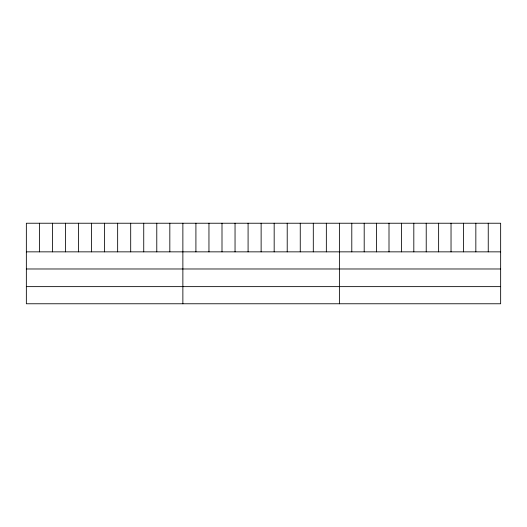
<?xml version="1.0" encoding="UTF-8"?>
<svg xmlns="http://www.w3.org/2000/svg" width="527" height="527" viewBox="0 0 527 527"><rect width="100%" height="100%" fill="white"/><g stroke="black" fill="none" stroke-linecap="round" stroke-linejoin="round"><path stroke-width="0.79" d="M500.65 251.853L500.65 303.769L26.35 303.769L26.35 223.231L500.65 223.231L500.65 251.853L26.35 251.853M26.35 268.981L500.65 268.981M26.35 286.635L500.65 286.635M488.246 223.231L488.246 251.853M475.841 223.231L475.841 251.853M463.437 223.231L463.437 251.853M451.033 223.231L451.033 251.853M438.629 223.231L438.629 251.853M426.224 223.231L426.224 251.853M413.814 223.231L413.814 251.853M401.409 223.231L401.409 251.853M389.005 223.231L389.005 251.853M376.601 223.231L376.601 251.853M364.197 223.231L364.197 251.853M351.792 223.231L351.792 251.853M339.388 223.231L339.388 303.769M326.345 223.231L326.345 251.853M313.301 223.231L313.301 251.853M300.258 223.231L300.258 251.853M287.215 223.231L287.215 251.853M274.172 223.231L274.172 251.853M261.128 223.231L261.128 251.853M248.085 223.231L248.085 251.853M235.042 223.231L235.042 251.853M221.999 223.231L221.999 251.853M208.955 223.231L208.955 251.853M195.912 223.231L195.912 251.853M182.869 223.231L182.869 303.769M169.826 223.231L169.826 251.853M156.782 223.231L156.782 251.853M143.739 223.231L143.739 251.853M130.696 223.231L130.696 251.853M117.653 223.231L117.653 251.853M104.609 223.231L104.609 251.853M91.566 223.231L91.566 251.853M78.523 223.231L78.523 251.853M65.48 223.231L65.48 251.853M52.436 223.231L52.436 251.853M39.393 223.231L39.393 251.853"/></g></svg>
